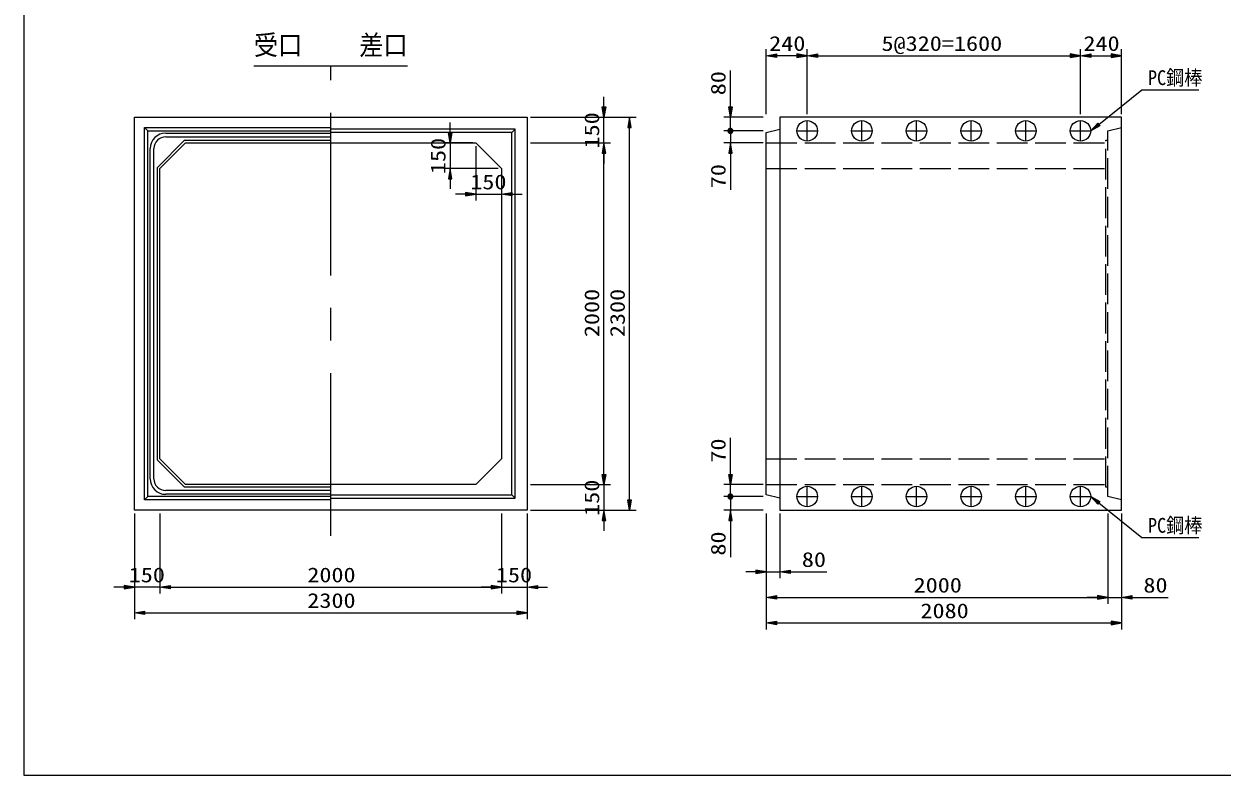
# Model space of a CAD drawing. Units: millimetres on the paper. Extents: x 18 to 410, y 10 to 287.
# Drawn here: x 18 to 251.8, y 10 to 156.5 of the extents above; entities that cross this region are included whole.
import ezdxf
from ezdxf.enums import TextEntityAlignment as Align

# ---------------------------------------------------------------- set-up
doc = ezdxf.new("R2010")
doc.units = ezdxf.units.MM
doc.linetypes.add('DASHED', pattern=[7.5, 6, -1.5])
doc.linetypes.add('USER1', pattern=[50.8, 31.75, -6.35, 6.35, -6.35])
for name, color, linetype, lineweight in [('0_7', 7, 'Continuous', 13), ('Layer1', 3, 'Continuous', 13), ('Layer2', 6, 'USER1', 13), ('Layer3', 7, 'Continuous', 13), ('Layer4', 4, 'DASHED', 13), ('Layer7', 9, 'Continuous', 13)]:
    doc.layers.add(name, color=color, linetype=linetype, lineweight=lineweight)
doc.styles.add('ＭＳ ゴシック', font='')
doc.styles.get('ＭＳ ゴシック').set_extended_font_data('MS Gothic')

msp = doc.modelspace()

# ---------------------------------------------------------------- hatches: boundary and pattern name
at = {"layer": 'Layer1'}
for points in [[(164.875, 150.658), (164.875, 149.992), (162.875, 150.325)], [(168.875, 150.658), (168.875, 149.992), (170.875, 150.325)], [(172.875, 150.658), (172.875, 149.992), (170.875, 150.325)], [(222.208, 150.658), (222.208, 149.992), (224.208, 150.325)], [(226.208, 150.658), (226.208, 149.992), (224.208, 150.325)], [(230.208, 150.658), (230.208, 149.992), (232.208, 150.325)], [(130.875, 140.325), (131.542, 140.325), (131.208, 138.325)], [(155.542, 140.325), (156.208, 140.325), (155.875, 138.325)], [(135.875, 136.325), (136.542, 136.325), (136.208, 138.325)], [(155.905, 136.14), (155.815, 136.135), (155.756, 136.123), (155.698, 136.105), (155.644, 136.079), (155.593, 136.047), (155.546, 136.008), (155.505, 135.964), (155.47, 135.916), (155.441, 135.863), (155.418, 135.807), (155.404, 135.748), (155.396, 135.688), (155.396, 135.628), (155.404, 135.568), (155.418, 135.51), (155.441, 135.454), (155.47, 135.401), (155.505, 135.352), (155.546, 135.308), (155.593, 135.27), (155.644, 135.238), (155.698, 135.212), (155.756, 135.193), (155.845, 135.176), (155.875, 135.178), (155.875, 135.658)], [(155.905, 136.14), (155.815, 136.135), (155.756, 136.123), (155.698, 136.105), (155.644, 136.079), (155.593, 136.047), (155.546, 136.008), (155.505, 135.964), (155.47, 135.916), (155.441, 135.863), (155.418, 135.807), (155.404, 135.748), (155.396, 135.688), (155.396, 135.628), (155.404, 135.568), (155.418, 135.51), (155.441, 135.454), (155.47, 135.401), (155.505, 135.352), (155.546, 135.308), (155.593, 135.27), (155.644, 135.238), (155.698, 135.212), (155.756, 135.193), (155.845, 135.176), (155.875, 135.178), (155.875, 135.658)], [(155.845, 135.176), (155.935, 135.182), (155.994, 135.193), (156.052, 135.212), (156.106, 135.238), (156.157, 135.27), (156.204, 135.308), (156.245, 135.352), (156.28, 135.401), (156.309, 135.454), (156.332, 135.51), (156.346, 135.568), (156.354, 135.628), (156.354, 135.688), (156.346, 135.748), (156.332, 135.807), (156.309, 135.863), (156.28, 135.916), (156.245, 135.964), (156.204, 136.008), (156.157, 136.047), (156.106, 136.079), (156.052, 136.105), (155.994, 136.123), (155.905, 136.14), (155.875, 136.138), (155.875, 135.658)], [(155.845, 135.176), (155.935, 135.182), (155.994, 135.193), (156.052, 135.212), (156.106, 135.238), (156.157, 135.27), (156.204, 135.308), (156.245, 135.352), (156.28, 135.401), (156.309, 135.454), (156.332, 135.51), (156.346, 135.568), (156.354, 135.628), (156.354, 135.688), (156.346, 135.748), (156.332, 135.807), (156.309, 135.863), (156.28, 135.916), (156.245, 135.964), (156.204, 136.008), (156.157, 136.047), (156.106, 136.079), (156.052, 136.105), (155.994, 136.123), (155.905, 136.14), (155.875, 136.138), (155.875, 135.658)], [(227.978, 136.647), (226.208, 135.658), (227.562, 137.168)], [(100.875, 135.325), (101.542, 135.325), (101.208, 133.325)], [(130.875, 131.325), (131.542, 131.325), (131.208, 133.325)], [(130.875, 131.325), (131.542, 131.325), (131.208, 133.325)], [(155.542, 131.325), (156.208, 131.325), (155.875, 133.325)], [(100.875, 126.325), (101.542, 126.325), (101.208, 128.325)], [(104.208, 123.658), (104.208, 122.992), (106.208, 123.325)], [(113.208, 123.658), (113.208, 122.992), (111.208, 123.325)], [(130.875, 68.658), (131.542, 68.658), (131.208, 66.658)], [(130.875, 68.658), (131.542, 68.658), (131.208, 66.658)], [(155.542, 68.658), (156.208, 68.658), (155.875, 66.658)], [(135.875, 63.658), (136.542, 63.658), (136.208, 61.658)], [(155.905, 64.807), (155.815, 64.801), (155.756, 64.79), (155.698, 64.771), (155.644, 64.746), (155.593, 64.713), (155.546, 64.675), (155.505, 64.631), (155.47, 64.582), (155.441, 64.529), (155.418, 64.473), (155.404, 64.415), (155.396, 64.355), (155.396, 64.295), (155.404, 64.235), (155.418, 64.177), (155.441, 64.121), (155.47, 64.068), (155.505, 64.019), (155.546, 63.975), (155.593, 63.937), (155.644, 63.904), (155.698, 63.879), (155.756, 63.86), (155.845, 63.843), (155.875, 63.845), (155.875, 64.325)], [(155.905, 64.807), (155.815, 64.801), (155.756, 64.79), (155.698, 64.771), (155.644, 64.746), (155.593, 64.713), (155.546, 64.675), (155.505, 64.631), (155.47, 64.582), (155.441, 64.529), (155.418, 64.473), (155.404, 64.415), (155.396, 64.355), (155.396, 64.295), (155.404, 64.235), (155.418, 64.177), (155.441, 64.121), (155.47, 64.068), (155.505, 64.019), (155.546, 63.975), (155.593, 63.937), (155.644, 63.904), (155.698, 63.879), (155.756, 63.86), (155.845, 63.843), (155.875, 63.845), (155.875, 64.325)], [(155.845, 63.843), (155.935, 63.849), (155.994, 63.86), (156.052, 63.879), (156.106, 63.904), (156.157, 63.937), (156.204, 63.975), (156.245, 64.019), (156.28, 64.068), (156.309, 64.121), (156.332, 64.177), (156.346, 64.235), (156.354, 64.295), (156.354, 64.355), (156.346, 64.415), (156.332, 64.473), (156.309, 64.529), (156.28, 64.582), (156.245, 64.631), (156.204, 64.675), (156.157, 64.713), (156.106, 64.746), (156.052, 64.771), (155.994, 64.79), (155.905, 64.807), (155.875, 64.805), (155.875, 64.325)], [(155.845, 63.843), (155.935, 63.849), (155.994, 63.86), (156.052, 63.879), (156.106, 63.904), (156.157, 63.937), (156.204, 63.975), (156.245, 64.019), (156.28, 64.068), (156.309, 64.121), (156.332, 64.177), (156.346, 64.235), (156.354, 64.295), (156.354, 64.355), (156.346, 64.415), (156.332, 64.473), (156.309, 64.529), (156.28, 64.582), (156.245, 64.631), (156.204, 64.675), (156.157, 64.713), (156.106, 64.746), (156.052, 64.771), (155.994, 64.79), (155.905, 64.807), (155.875, 64.805), (155.875, 64.325)], [(227.562, 62.815), (226.208, 64.325), (227.978, 63.336)], [(130.875, 59.658), (131.542, 59.658), (131.208, 61.658)], [(155.542, 59.658), (156.208, 59.658), (155.875, 61.658)], [(160.875, 49.992), (160.875, 49.325), (162.875, 49.658)], [(167.542, 49.992), (167.542, 49.325), (165.542, 49.658)], [(37.542, 46.992), (37.542, 46.325), (39.542, 46.658)], [(46.542, 46.992), (46.542, 46.325), (44.542, 46.658)], [(46.542, 46.992), (46.542, 46.325), (44.542, 46.658)], [(109.208, 46.992), (109.208, 46.325), (111.208, 46.658)], [(109.208, 46.992), (109.208, 46.325), (111.208, 46.658)], [(118.208, 46.992), (118.208, 46.325), (116.208, 46.658)], [(164.875, 44.992), (164.875, 44.325), (162.875, 44.658)], [(227.542, 44.992), (227.542, 44.325), (229.542, 44.658)], [(227.542, 44.992), (227.542, 44.325), (229.542, 44.658)], [(234.208, 44.992), (234.208, 44.325), (232.208, 44.658)], [(41.542, 41.992), (41.542, 41.325), (39.542, 41.658)], [(114.208, 41.992), (114.208, 41.325), (116.208, 41.658)], [(164.875, 39.992), (164.875, 39.325), (162.875, 39.658)], [(230.208, 39.992), (230.208, 39.325), (232.208, 39.658)]]:
    msp.add_hatch(color=256, dxfattribs=at).paths.add_polyline_path(points)

# ---------------------------------------------------------------- linework, layer by layer
at = {"layer": '0_7'}
for p, q in [((18, 287), (18, 10)), ((18, 10), (410, 10))]:
    msp.add_line(p, q, dxfattribs=at)
at = {"layer": 'Layer1'}
for p, q in [((162.875, 138.95), (162.875, 151.575)), ((168.875, 150.325), (164.875, 150.325)), ((170.875, 138.95), (170.875, 151.575)), ((170.875, 138.95), (170.875, 151.575)), ((172.875, 150.325), (222.208, 150.325)), ((224.208, 138.95), (224.208, 151.575)), ((224.208, 138.95), (224.208, 151.575)), ((226.208, 150.325), (230.208, 150.325)), ((232.208, 138.95), (232.208, 151.575)), ((155.875, 140.325), (155.875, 147.461)), ((227.77, 136.908), (236.208, 143.658)), ((236.208, 143.658), (237.208, 143.658)), ((237.208, 143.658), (247.296, 143.658)), ((131.208, 140.325), (131.208, 142.325)), ((116.833, 138.325), (132.458, 138.325)), ((116.833, 138.325), (137.458, 138.325)), ((131.208, 133.325), (131.208, 138.325)), ((162.25, 138.325), (154.625, 138.325)), ((155.875, 137.658), (155.875, 139.658)), ((155.875, 135.658), (155.875, 138.325)), ((101.208, 135.325), (101.208, 137.325)), ((136.208, 63.658), (136.208, 136.325)), ((162.25, 135.658), (154.625, 135.658)), ((162.25, 135.658), (154.625, 135.658)), ((155.875, 135.658), (155.875, 137.658)), ((155.875, 135.658), (155.875, 133.325)), ((155.875, 135.658), (155.875, 133.658)), ((105.583, 133.325), (99.958, 133.325)), ((101.208, 133.325), (101.208, 128.325)), ((116.833, 133.325), (132.458, 133.325)), ((116.833, 133.325), (132.458, 133.325)), ((162.25, 133.325), (154.625, 133.325)), ((155.875, 133.658), (155.875, 131.658)), ((106.208, 132.7), (106.208, 122.075)), ((131.208, 131.325), (131.208, 129.325)), ((131.208, 68.658), (131.208, 131.325)), ((155.875, 131.325), (155.875, 124.189)), ((110.583, 128.325), (99.958, 128.325)), ((101.208, 126.325), (101.208, 124.325)), ((111.208, 127.7), (111.208, 122.075)), ((104.208, 123.325), (102.208, 123.325)), ((106.208, 123.325), (111.208, 123.325)), ((113.208, 123.325), (115.208, 123.325)), ((155.875, 68.658), (155.875, 75.794)), ((131.208, 68.658), (131.208, 70.658)), ((155.875, 66.325), (155.875, 68.325)), ((116.833, 66.658), (132.458, 66.658)), ((116.833, 66.658), (132.458, 66.658)), ((131.208, 66.658), (131.208, 61.658)), ((162.25, 66.658), (154.625, 66.658)), ((155.875, 64.325), (155.875, 66.658)), ((155.875, 64.325), (155.875, 66.325)), ((162.25, 64.325), (154.625, 64.325)), ((162.25, 64.325), (154.625, 64.325)), ((155.875, 64.325), (155.875, 61.658)), ((155.875, 64.325), (155.875, 62.325)), ((39.542, 61.033), (39.542, 45.408)), ((39.542, 61.033), (39.542, 40.408)), ((44.542, 61.033), (44.542, 45.408)), ((44.542, 61.033), (44.542, 45.408)), ((111.208, 61.033), (111.208, 45.408)), ((111.208, 61.033), (111.208, 45.408)), ((116.208, 61.033), (116.208, 45.408)), ((116.208, 61.033), (116.208, 40.408)), ((116.833, 61.658), (132.458, 61.658)), ((116.833, 61.658), (137.458, 61.658)), ((162.25, 61.658), (154.625, 61.658)), ((155.875, 62.325), (155.875, 60.325)), ((162.875, 61.033), (162.875, 48.408)), ((162.875, 61.033), (162.875, 43.408)), ((162.875, 61.033), (162.875, 38.408)), ((165.542, 61.033), (165.542, 48.408)), ((227.77, 63.076), (236.208, 56.325)), ((229.542, 61.033), (229.542, 43.408)), ((229.542, 61.033), (229.542, 43.408)), ((232.208, 61.033), (232.208, 43.408)), ((232.208, 61.033), (232.208, 38.408)), ((131.208, 59.658), (131.208, 57.658)), ((155.875, 59.658), (155.875, 52.523)), ((236.208, 56.325), (237.208, 56.325)), ((237.208, 56.325), (247.296, 56.325)), ((160.875, 49.658), (158.875, 49.658)), ((162.875, 49.658), (165.542, 49.658)), ((167.542, 49.658), (174.677, 49.658)), ((37.542, 46.658), (35.542, 46.658)), ((44.542, 46.658), (39.542, 46.658)), ((46.542, 46.658), (109.208, 46.658)), ((46.542, 46.658), (48.542, 46.658)), ((109.208, 46.658), (107.208, 46.658)), ((111.208, 46.658), (116.208, 46.658)), ((118.208, 46.658), (120.208, 46.658)), ((164.875, 44.658), (227.542, 44.658)), ((227.542, 44.658), (225.542, 44.658)), ((229.542, 44.658), (232.208, 44.658)), ((234.208, 44.658), (241.344, 44.658)), ((41.542, 41.658), (114.208, 41.658)), ((164.875, 39.658), (230.208, 39.658))]:
    msp.add_line(p, q, dxfattribs=at)
for points in [[(164.875, 150.658), (164.875, 149.992), (162.875, 150.325)], [(168.875, 150.658), (168.875, 149.992), (170.875, 150.325)], [(172.875, 150.658), (172.875, 149.992), (170.875, 150.325)], [(222.208, 150.658), (222.208, 149.992), (224.208, 150.325)], [(226.208, 150.658), (226.208, 149.992), (224.208, 150.325)], [(230.208, 150.658), (230.208, 149.992), (232.208, 150.325)], [(130.875, 140.325), (131.542, 140.325), (131.208, 138.325)], [(155.542, 140.325), (156.208, 140.325), (155.875, 138.325)], [(135.875, 136.325), (136.542, 136.325), (136.208, 138.325)], [(155.905, 136.14), (155.815, 136.135), (155.756, 136.123), (155.698, 136.105), (155.644, 136.079), (155.593, 136.047), (155.546, 136.008), (155.505, 135.964), (155.47, 135.916), (155.441, 135.863), (155.418, 135.807), (155.404, 135.748), (155.396, 135.688), (155.396, 135.628), (155.404, 135.568), (155.418, 135.51), (155.441, 135.454), (155.47, 135.401), (155.505, 135.352), (155.546, 135.308), (155.593, 135.27), (155.644, 135.238), (155.698, 135.212), (155.756, 135.193), (155.845, 135.176), (155.875, 135.178), (155.875, 135.658)], [(155.905, 136.14), (155.815, 136.135), (155.756, 136.123), (155.698, 136.105), (155.644, 136.079), (155.593, 136.047), (155.546, 136.008), (155.505, 135.964), (155.47, 135.916), (155.441, 135.863), (155.418, 135.807), (155.404, 135.748), (155.396, 135.688), (155.396, 135.628), (155.404, 135.568), (155.418, 135.51), (155.441, 135.454), (155.47, 135.401), (155.505, 135.352), (155.546, 135.308), (155.593, 135.27), (155.644, 135.238), (155.698, 135.212), (155.756, 135.193), (155.845, 135.176), (155.875, 135.178), (155.875, 135.658)], [(155.845, 135.176), (155.935, 135.182), (155.994, 135.193), (156.052, 135.212), (156.106, 135.238), (156.157, 135.27), (156.204, 135.308), (156.245, 135.352), (156.28, 135.401), (156.309, 135.454), (156.332, 135.51), (156.346, 135.568), (156.354, 135.628), (156.354, 135.688), (156.346, 135.748), (156.332, 135.807), (156.309, 135.863), (156.28, 135.916), (156.245, 135.964), (156.204, 136.008), (156.157, 136.047), (156.106, 136.079), (156.052, 136.105), (155.994, 136.123), (155.905, 136.14), (155.875, 136.138), (155.875, 135.658)], [(155.845, 135.176), (155.935, 135.182), (155.994, 135.193), (156.052, 135.212), (156.106, 135.238), (156.157, 135.27), (156.204, 135.308), (156.245, 135.352), (156.28, 135.401), (156.309, 135.454), (156.332, 135.51), (156.346, 135.568), (156.354, 135.628), (156.354, 135.688), (156.346, 135.748), (156.332, 135.807), (156.309, 135.863), (156.28, 135.916), (156.245, 135.964), (156.204, 136.008), (156.157, 136.047), (156.106, 136.079), (156.052, 136.105), (155.994, 136.123), (155.905, 136.14), (155.875, 136.138), (155.875, 135.658)], [(227.978, 136.647), (226.208, 135.658), (227.562, 137.168)], [(100.875, 135.325), (101.542, 135.325), (101.208, 133.325)], [(130.875, 131.325), (131.542, 131.325), (131.208, 133.325)], [(130.875, 131.325), (131.542, 131.325), (131.208, 133.325)], [(155.542, 131.325), (156.208, 131.325), (155.875, 133.325)], [(100.875, 126.325), (101.542, 126.325), (101.208, 128.325)], [(104.208, 123.658), (104.208, 122.992), (106.208, 123.325)], [(113.208, 123.658), (113.208, 122.992), (111.208, 123.325)], [(130.875, 68.658), (131.542, 68.658), (131.208, 66.658)], [(130.875, 68.658), (131.542, 68.658), (131.208, 66.658)], [(155.542, 68.658), (156.208, 68.658), (155.875, 66.658)], [(135.875, 63.658), (136.542, 63.658), (136.208, 61.658)], [(155.905, 64.807), (155.815, 64.801), (155.756, 64.79), (155.698, 64.771), (155.644, 64.746), (155.593, 64.713), (155.546, 64.675), (155.505, 64.631), (155.47, 64.582), (155.441, 64.529), (155.418, 64.473), (155.404, 64.415), (155.396, 64.355), (155.396, 64.295), (155.404, 64.235), (155.418, 64.177), (155.441, 64.121), (155.47, 64.068), (155.505, 64.019), (155.546, 63.975), (155.593, 63.937), (155.644, 63.904), (155.698, 63.879), (155.756, 63.86), (155.845, 63.843), (155.875, 63.845), (155.875, 64.325)], [(155.905, 64.807), (155.815, 64.801), (155.756, 64.79), (155.698, 64.771), (155.644, 64.746), (155.593, 64.713), (155.546, 64.675), (155.505, 64.631), (155.47, 64.582), (155.441, 64.529), (155.418, 64.473), (155.404, 64.415), (155.396, 64.355), (155.396, 64.295), (155.404, 64.235), (155.418, 64.177), (155.441, 64.121), (155.47, 64.068), (155.505, 64.019), (155.546, 63.975), (155.593, 63.937), (155.644, 63.904), (155.698, 63.879), (155.756, 63.86), (155.845, 63.843), (155.875, 63.845), (155.875, 64.325)], [(155.845, 63.843), (155.935, 63.849), (155.994, 63.86), (156.052, 63.879), (156.106, 63.904), (156.157, 63.937), (156.204, 63.975), (156.245, 64.019), (156.28, 64.068), (156.309, 64.121), (156.332, 64.177), (156.346, 64.235), (156.354, 64.295), (156.354, 64.355), (156.346, 64.415), (156.332, 64.473), (156.309, 64.529), (156.28, 64.582), (156.245, 64.631), (156.204, 64.675), (156.157, 64.713), (156.106, 64.746), (156.052, 64.771), (155.994, 64.79), (155.905, 64.807), (155.875, 64.805), (155.875, 64.325)], [(155.845, 63.843), (155.935, 63.849), (155.994, 63.86), (156.052, 63.879), (156.106, 63.904), (156.157, 63.937), (156.204, 63.975), (156.245, 64.019), (156.28, 64.068), (156.309, 64.121), (156.332, 64.177), (156.346, 64.235), (156.354, 64.295), (156.354, 64.355), (156.346, 64.415), (156.332, 64.473), (156.309, 64.529), (156.28, 64.582), (156.245, 64.631), (156.204, 64.675), (156.157, 64.713), (156.106, 64.746), (156.052, 64.771), (155.994, 64.79), (155.905, 64.807), (155.875, 64.805), (155.875, 64.325)], [(227.562, 62.815), (226.208, 64.325), (227.978, 63.336)], [(130.875, 59.658), (131.542, 59.658), (131.208, 61.658)], [(155.542, 59.658), (156.208, 59.658), (155.875, 61.658)], [(160.875, 49.992), (160.875, 49.325), (162.875, 49.658)], [(167.542, 49.992), (167.542, 49.325), (165.542, 49.658)], [(37.542, 46.992), (37.542, 46.325), (39.542, 46.658)], [(46.542, 46.992), (46.542, 46.325), (44.542, 46.658)], [(46.542, 46.992), (46.542, 46.325), (44.542, 46.658)], [(109.208, 46.992), (109.208, 46.325), (111.208, 46.658)], [(109.208, 46.992), (109.208, 46.325), (111.208, 46.658)], [(118.208, 46.992), (118.208, 46.325), (116.208, 46.658)], [(164.875, 44.992), (164.875, 44.325), (162.875, 44.658)], [(227.542, 44.992), (227.542, 44.325), (229.542, 44.658)], [(227.542, 44.992), (227.542, 44.325), (229.542, 44.658)], [(234.208, 44.992), (234.208, 44.325), (232.208, 44.658)], [(41.542, 41.992), (41.542, 41.325), (39.542, 41.658)], [(114.208, 41.992), (114.208, 41.325), (116.208, 41.658)], [(164.875, 39.992), (164.875, 39.325), (162.875, 39.658)], [(230.208, 39.992), (230.208, 39.325), (232.208, 39.658)]]:
    msp.add_lwpolyline(points, close=True, dxfattribs=at)
at = {"layer": 'Layer2'}
msp.add_line((77.875, 56.658), (77.875, 148.325), dxfattribs=at)
at = {"layer": 'Layer3'}
for p, q in [((39.542, 61.658), (39.542, 138.325)), ((39.542, 138.325), (116.208, 138.325)), ((116.208, 138.325), (116.208, 61.658)), ((232.208, 138.325), (165.542, 138.325)), ((165.542, 138.325), (165.542, 61.658)), ((232.208, 61.658), (232.208, 138.325)), ((41.542, 63.658), (41.542, 136.325)), ((41.542, 136.325), (77.875, 136.325)), ((41.542, 136.325), (42.208, 135.658)), ((42.208, 64.325), (42.208, 135.658)), ((42.208, 135.658), (77.875, 135.658)), ((113.875, 135.992), (77.875, 135.992)), ((113.875, 135.992), (113.208, 135.325)), ((113.875, 63.992), (113.875, 135.992)), ((162.875, 135.325), (165.542, 135.992)), ((168.875, 135.658), (172.875, 135.658)), ((170.875, 133.658), (170.875, 137.658)), ((179.542, 135.658), (183.542, 135.658)), ((181.542, 133.658), (181.542, 137.658)), ((190.208, 135.658), (194.208, 135.658)), ((192.208, 133.658), (192.208, 137.658)), ((200.875, 135.658), (204.875, 135.658)), ((202.875, 133.658), (202.875, 137.658)), ((211.542, 135.658), (215.542, 135.658)), ((213.542, 133.658), (213.542, 137.658)), ((222.208, 135.658), (226.208, 135.658)), ((224.208, 133.658), (224.208, 137.658)), ((44.042, 128.532), (49.335, 133.825)), ((44.542, 128.325), (49.542, 133.325)), ((45.675, 135.225), (77.875, 135.225)), ((45.675, 134.492), (77.875, 134.492)), ((49.335, 133.825), (77.875, 133.825)), ((49.542, 133.325), (106.208, 133.325)), ((113.208, 135.325), (77.875, 135.325)), ((106.208, 133.325), (111.208, 128.325)), ((113.208, 64.658), (113.208, 135.325)), ((162.875, 64.658), (162.875, 135.325)), ((42.642, 67.792), (42.642, 132.192)), ((43.375, 67.792), (43.375, 132.192)), ((44.042, 71.451), (44.042, 128.532)), ((44.542, 71.658), (44.542, 128.325)), ((111.208, 128.325), (111.208, 71.658)), ((49.335, 66.158), (44.042, 71.451)), ((49.542, 66.658), (44.542, 71.658)), ((111.208, 71.658), (106.208, 66.658)), ((77.875, 65.492), (45.675, 65.492)), ((77.875, 66.158), (49.335, 66.158)), ((106.208, 66.658), (49.542, 66.658)), ((170.875, 62.325), (170.875, 66.325)), ((181.542, 62.325), (181.542, 66.325)), ((192.208, 62.325), (192.208, 66.325)), ((202.875, 62.325), (202.875, 66.325)), ((213.542, 62.325), (213.542, 66.325)), ((224.208, 62.325), (224.208, 66.325)), ((41.542, 63.658), (42.208, 64.325)), ((77.875, 63.658), (41.542, 63.658)), ((77.875, 64.325), (42.208, 64.325)), ((77.875, 64.758), (45.675, 64.758)), ((77.875, 64.658), (113.208, 64.658)), ((77.875, 63.992), (113.875, 63.992)), ((113.875, 63.992), (113.208, 64.658)), ((165.542, 63.992), (162.875, 64.658)), ((168.875, 64.325), (172.875, 64.325)), ((179.542, 64.325), (183.542, 64.325)), ((190.208, 64.325), (194.208, 64.325)), ((200.875, 64.325), (204.875, 64.325)), ((211.542, 64.325), (215.542, 64.325)), ((222.208, 64.325), (226.208, 64.325)), ((116.208, 61.658), (39.542, 61.658)), ((165.542, 61.658), (232.208, 61.658))]:
    msp.add_line(p, q, dxfattribs=at)
for centre in [(170.875, 135.658), (181.542, 135.658), (192.208, 135.658), (202.875, 135.658), (213.542, 135.658), (224.208, 135.658), (170.875, 64.325), (181.542, 64.325), (192.208, 64.325), (202.875, 64.325), (213.542, 64.325), (224.208, 64.325)]:
    msp.add_circle(centre, 2, dxfattribs=at)
for centre, radius, start, end in [((45.675, 132.192), 3.033, 90, 180), ((45.675, 132.192), 2.3, 90, 180), ((45.675, 67.792), 3.033, 180, 270), ((45.675, 67.792), 2.3, 180, 270)]:
    msp.add_arc(centre, radius, start, end, dxfattribs=at)
at = {"layer": 'Layer4'}
for p, q in [((229.542, 135.658), (232.208, 136.325)), ((229.542, 64.325), (229.542, 135.658)), ((162.875, 133.325), (229.142, 133.325)), ((229.142, 66.158), (229.142, 133.825)), ((229.142, 133.825), (229.542, 133.825)), ((162.875, 128.325), (229.142, 128.325)), ((162.875, 71.658), (229.142, 71.658)), ((162.875, 66.658), (229.142, 66.658)), ((229.542, 66.158), (229.142, 66.158)), ((232.208, 63.658), (229.542, 64.325))]:
    msp.add_line(p, q, dxfattribs=at)
at = {"layer": 'Layer7'}
msp.add_line((62.875, 148.325), (92.875, 148.325), dxfattribs=at)

# ---------------------------------------------------------------- texts
at = {"layer": 'Layer1', "color": 9, "style": 'ＭＳ ゴシック'}
for s, width, p in [('240', 1.2, (163.446, 150.395)), ('5@320=1600', 1.2, (185.37, 150.395)), ('240', 1.2, (224.78, 150.395)), ('PC鋼棒', 0.9, (237.376, 143.728)), ('150', 1.2, (105.108, 123.395)), ('PC鋼棒', 0.9, (237.376, 56.395)), ('80', 1.2, (169.824, 49.728)), ('150', 1.2, (38.442, 46.728)), ('2000', 1.2, (73.304, 46.728)), ('150', 1.2, (110.108, 46.728)), ('2000', 1.2, (191.637, 44.728)), ('80', 1.2, (236.49, 44.728)), ('2300', 1.2, (73.304, 41.728)), ('2080', 1.2, (192.97, 39.728))]:
    msp.add_text(s, height=2.886, dxfattribs=dict(at, width=width)).set_placement(p, align=Align.BOTTOM_LEFT)
at = {"layer": 'Layer1', "color": 9, "style": 'ＭＳ ゴシック', "width": 1.2}
for s, p in [('80', (155.805, 142.607)), ('150', (131.138, 132.225)), ('150', (101.138, 127.225)), ('70', (155.805, 124.471)), ('2000', (131.138, 95.42)), ('2300', (136.138, 95.42)), ('70', (155.805, 70.94)), ('150', (131.138, 60.558)), ('80', (155.805, 52.805))]:
    msp.add_text(s, height=2.886, rotation=90, dxfattribs=at).set_placement(p, align=Align.BOTTOM_LEFT)
at = {"layer": 'Layer7', "style": 'ＭＳ ゴシック', "width": 0.9}
msp.add_text('受口', height=3.848, dxfattribs=at).set_placement((62.875, 149.325), align=Align.BOTTOM_LEFT)
msp.add_text('差口', height=3.848, dxfattribs=at).set_placement((92.875, 149.325), align=Align.BOTTOM_RIGHT)

doc.saveas('drawing.dxf')
